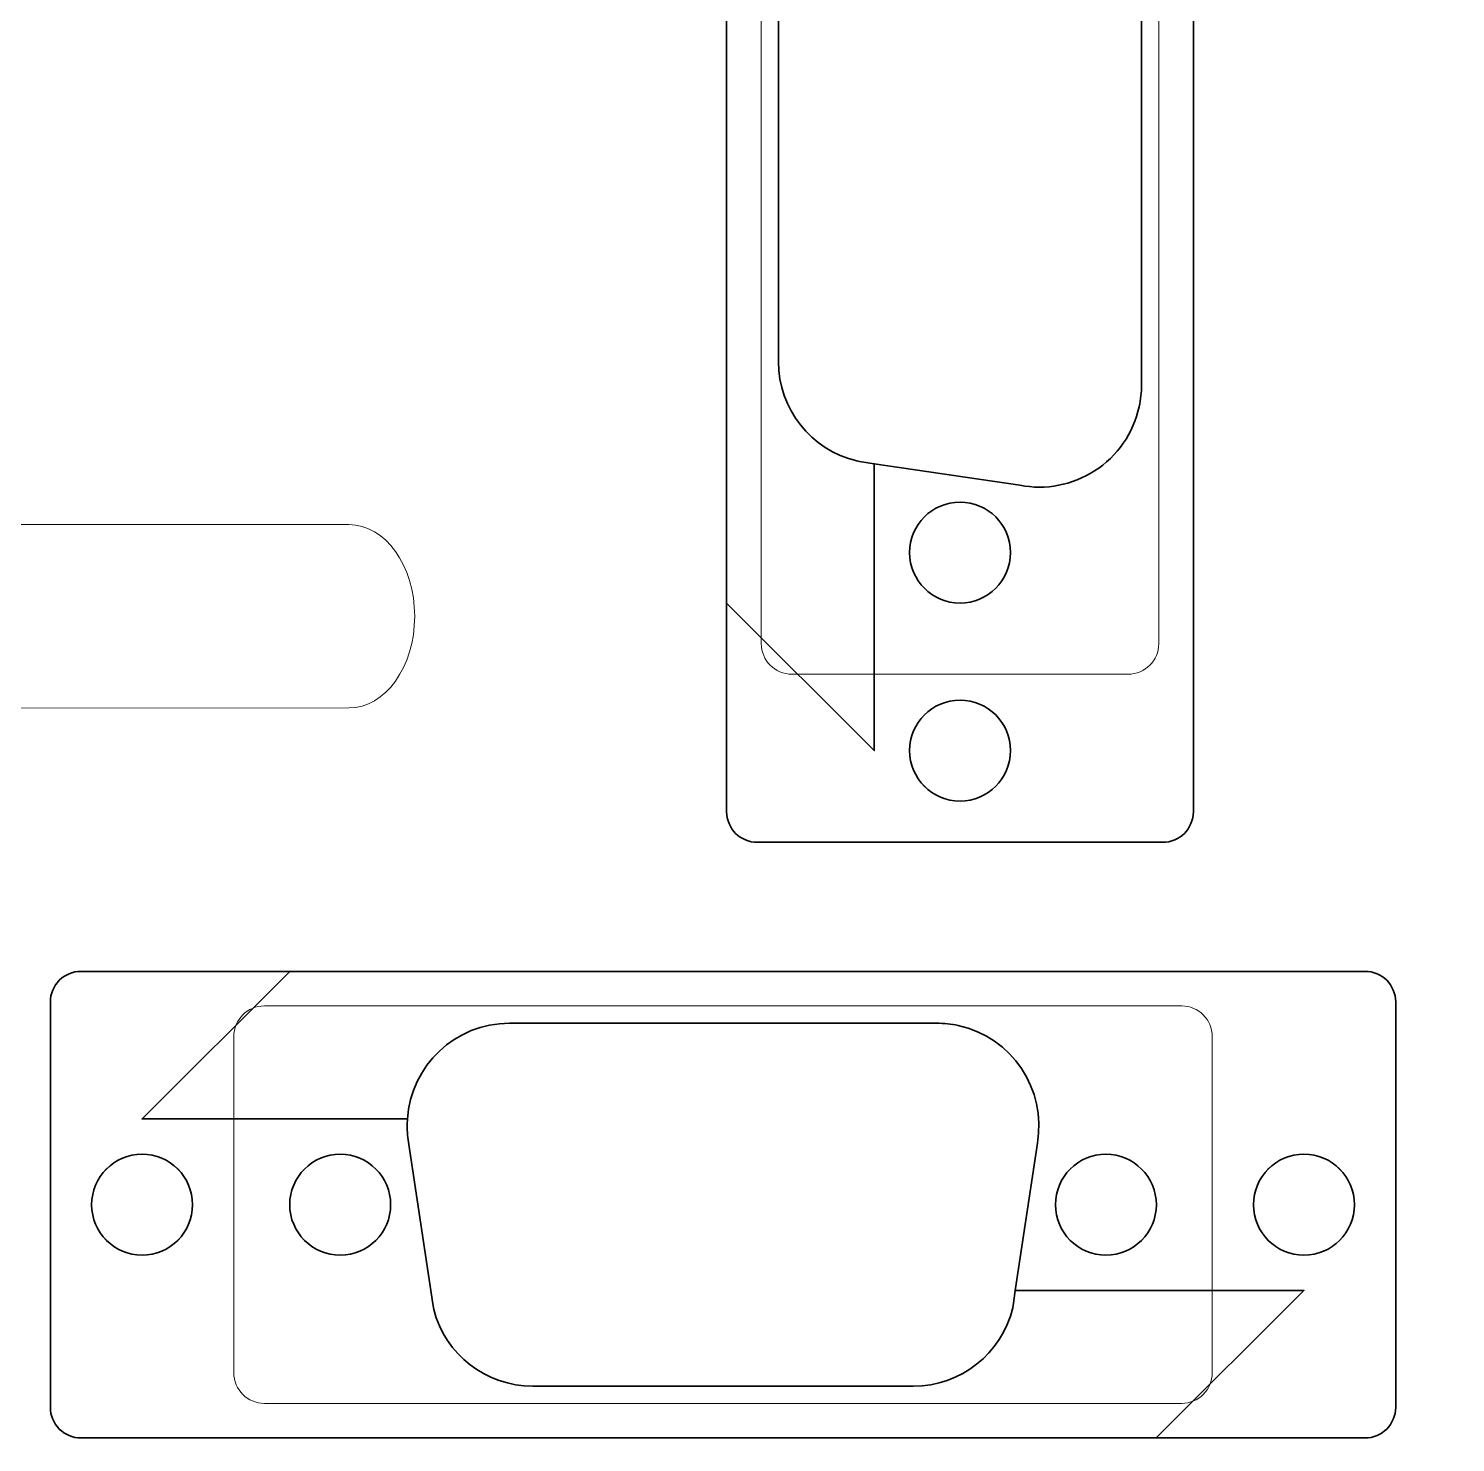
# Model space of a CAD drawing. Header units: inches. Extents: x -24 to 221, y 17 to 181.
# Drawn here: x 1.15 to 47.82, y 72.8 to 119.05 of the extents above; entities that cross this region are included whole.
import ezdxf

# ---------------------------------------------------------------- set-up
doc = ezdxf.new("R2010")
doc.units = ezdxf.units.IN
doc.header["$MEASUREMENT"] = 0
doc.layers.add('Calque 1', color=7, linetype='Continuous')

# ---------------------------------------------------------------- blocks, each defined once
blk = doc.blocks.new('block 16')
at = {"layer": 'Calque 1', "lineweight": 0}
for points, knots in [([(33.382, 176.278), (20.581, 154.8), (2.635, 136.747), (-18.755, 123.814), (-23.624, 108.219), (-23.625, 91.435), (-18.755, 75.838), (2.635, 62.907), (20.581, 44.854), (33.381, 23.376), (49.269, 18.307), (66.422, 18.306), (82.31, 23.375), (95.11, 44.854), (113.055, 62.907), (134.446, 75.839), (139.315, 91.434), (139.315, 108.219), (134.446, 123.815), (113.055, 136.747), (95.11, 154.8), (82.31, 176.278), (66.422, 181.347), (49.27, 181.347), (33.382, 176.278)], [0, 0, 0, 0, 1, 1, 1, 2, 2, 2, 3, 3, 3, 4, 4, 4, 5, 5, 5, 6, 6, 6, 7, 7, 7, 8, 8, 8, 8]), ([(26.118, 97.933), (25.566, 97.933), (25.119, 98.381), (25.119, 98.933), (25.119, 98.933), (25.119, 151.933), (25.119, 151.933), (25.119, 152.486), (25.566, 152.933), (26.118, 152.933), (26.118, 152.933), (37.118, 152.933), (37.118, 152.933), (37.671, 152.934), (38.119, 152.485), (38.119, 151.934), (38.119, 151.934), (38.119, 98.933), (38.119, 98.933), (38.119, 98.381), (37.671, 97.933), (37.118, 97.933), (37.118, 97.933), (26.118, 97.933), (26.118, 97.933)], [0, 0, 0, 0, 1, 1, 1, 2, 2, 2, 3, 3, 3, 4, 4, 4, 5, 5, 5, 6, 6, 6, 7, 7, 7, 8, 8, 8, 8]), ([(11.631, 102.827), (11.631, 102.827), (-13.439, 102.825), (-13.439, 102.825), (-14.627, 102.825), (-15.589, 101.483), (-15.589, 99.826), (-15.59, 98.17), (-14.627, 96.827), (-13.439, 96.827), (-13.439, 96.827), (11.631, 96.828), (11.631, 96.828), (12.818, 96.827), (13.781, 98.17), (13.781, 99.827), (13.781, 101.483), (12.818, 102.827), (11.631, 102.827)], [0, 0, 0, 0, 1, 1, 1, 2, 2, 2, 3, 3, 3, 4, 4, 4, 5, 5, 5, 6, 6, 6, 6]), ([(31.619, 97.084), (30.707, 97.083), (29.969, 96.343), (29.969, 95.433), (29.969, 94.521), (30.706, 93.783), (31.619, 93.783), (32.53, 93.783), (33.268, 94.522), (33.27, 95.433), (33.269, 96.343), (32.53, 97.083), (31.619, 97.084)], [0, 0, 0, 0, 1, 1, 1, 2, 2, 2, 3, 3, 3, 4, 4, 4, 4]), ([(38.869, 87.08), (38.869, 87.08), (8.865, 87.08), (8.865, 87.08), (8.313, 87.08), (7.865, 86.632), (7.865, 86.079), (7.865, 86.079), (7.865, 75.08), (7.865, 75.08), (7.865, 74.527), (8.313, 74.079), (8.865, 74.079), (8.865, 74.079), (38.869, 74.079), (38.869, 74.079), (39.421, 74.079), (39.869, 74.527), (39.869, 75.079), (39.869, 75.079), (39.868, 86.079), (39.868, 86.079), (39.869, 86.632), (39.421, 87.08), (38.869, 87.08)], [0, 0, 0, 0, 1, 1, 1, 2, 2, 2, 3, 3, 3, 4, 4, 4, 5, 5, 5, 6, 6, 6, 7, 7, 7, 8, 8, 8, 8]), ([(4.866, 82.23), (5.777, 82.23), (6.516, 81.491), (6.516, 80.58), (6.516, 79.669), (5.777, 78.93), (4.866, 78.93), (3.954, 78.93), (3.215, 79.669), (3.215, 80.58), (3.215, 81.491), (3.954, 82.23), (4.866, 82.23)], [0, 0, 0, 0, 1, 1, 1, 2, 2, 2, 3, 3, 3, 4, 4, 4, 4]), ([(42.869, 82.23), (43.78, 82.23), (44.519, 81.491), (44.519, 80.579), (44.519, 79.668), (43.78, 78.929), (42.869, 78.929), (41.958, 78.929), (41.219, 79.668), (41.219, 80.579), (41.219, 81.491), (41.958, 82.23), (42.869, 82.23)], [0, 0, 0, 0, 1, 1, 1, 2, 2, 2, 3, 3, 3, 4, 4, 4, 4])]:
    blk.add_open_spline(points, degree=3, knots=knots, dxfattribs=at)
blk = doc.blocks.new('block 2')
at = {"layer": 'Calque 1'}
blk.add_blockref('block 16', (0, 0), dxfattribs=at)
blk = doc.blocks.new('block 26')
at = {"layer": 'Calque 1', "color": 252, "lineweight": 35}
for points, knots in [([(42.869, 77.776), (42.869, 77.776), (38.04, 72.947), (38.04, 72.947), (38.04, 72.947), (2.865, 72.947), (2.865, 72.947), (2.313, 72.947), (1.865, 73.395), (1.865, 73.948), (1.865, 73.948), (1.865, 87.212), (1.865, 87.212), (1.865, 87.764), (2.313, 88.212), (2.865, 88.212), (2.865, 88.212), (9.694, 88.212), (9.694, 88.212), (9.694, 88.212), (9.694, 88.211), (9.694, 88.211), (9.694, 88.211), (4.865, 83.382), (4.865, 83.382), (4.865, 83.382), (13.536, 83.382), (13.536, 83.382), (13.536, 83.382), (13.547, 83.379), (13.547, 83.379), (13.542, 83.31), (13.536, 83.24), (13.536, 83.17), (13.536, 82.962), (13.555, 82.753), (13.594, 82.55), (13.594, 82.55), (14.371, 77.338), (14.371, 77.338), (14.371, 77.338), (14.406, 77.146), (14.406, 77.146), (14.789, 75.672), (16.121, 74.642), (17.644, 74.642), (17.644, 74.642), (30.09, 74.642), (30.09, 74.642), (31.643, 74.642), (32.981, 75.697), (33.344, 77.207), (33.344, 77.207), (33.364, 77.36), (33.364, 77.36), (33.364, 77.36), (33.426, 77.776), (33.426, 77.776), (33.426, 77.776), (42.869, 77.776), (42.869, 77.776)], [0, 0, 0, 0, 1, 1, 1, 2, 2, 2, 3, 3, 3, 4, 4, 4, 5, 5, 5, 6, 6, 6, 7, 7, 7, 8, 8, 8, 9, 9, 9, 10, 10, 10, 11, 11, 11, 12, 12, 12, 13, 13, 13, 14, 14, 14, 15, 15, 15, 16, 16, 16, 17, 17, 17, 18, 18, 18, 19, 19, 19, 20, 20, 20, 20]), ([(3.215, 80.579), (3.215, 79.668), (3.954, 78.929), (4.865, 78.929), (5.777, 78.929), (6.516, 79.668), (6.516, 80.579), (6.516, 81.49), (5.777, 82.23), (4.865, 82.23), (3.954, 82.23), (3.215, 81.49), (3.215, 80.579)], [0, 0, 0, 0, 1, 1, 1, 2, 2, 2, 3, 3, 3, 4, 4, 4, 4]), ([(11.345, 82.23), (12.256, 82.23), (12.995, 81.49), (12.995, 80.579), (12.995, 79.668), (12.256, 78.929), (11.345, 78.929), (10.433, 78.929), (9.694, 79.668), (9.694, 80.579), (9.694, 81.49), (10.433, 82.23), (11.345, 82.23)], [0, 0, 0, 0, 1, 1, 1, 2, 2, 2, 3, 3, 3, 4, 4, 4, 4])]:
    blk.add_open_spline(points, degree=3, knots=knots, dxfattribs=at)
blk = doc.blocks.new('block 27')
at = {"layer": 'Calque 1', "color": 1, "lineweight": 35}
for points, knots in [([(45.869, 87.212), (45.869, 87.212), (45.869, 73.948), (45.869, 73.948), (45.869, 73.395), (45.421, 72.947), (44.869, 72.947), (44.869, 72.947), (38.04, 72.947), (38.04, 72.947), (38.04, 72.947), (42.869, 77.776), (42.869, 77.776), (42.869, 77.776), (33.426, 77.776), (33.426, 77.776), (33.426, 77.776), (34.151, 82.592), (34.151, 82.592), (34.151, 82.592), (34.149, 82.593), (34.149, 82.593), (34.456, 84.349), (33.323, 86.056), (31.56, 86.44), (31.328, 86.491), (31.089, 86.516), (30.852, 86.516), (30.852, 86.516), (16.881, 86.516), (16.881, 86.516), (15.107, 86.516), (13.655, 85.126), (13.547, 83.379), (13.547, 83.379), (13.536, 83.382), (13.536, 83.382), (13.536, 83.382), (4.865, 83.382), (4.865, 83.382), (4.865, 83.382), (9.694, 88.211), (9.694, 88.211), (9.694, 88.211), (9.694, 88.212), (9.694, 88.212), (9.694, 88.212), (44.869, 88.212), (44.869, 88.212), (45.421, 88.212), (45.869, 87.764), (45.869, 87.212)], [0, 0, 0, 0, 1, 1, 1, 2, 2, 2, 3, 3, 3, 4, 4, 4, 5, 5, 5, 6, 6, 6, 7, 7, 7, 8, 8, 8, 9, 9, 9, 10, 10, 10, 11, 11, 11, 12, 12, 12, 13, 13, 13, 14, 14, 14, 15, 15, 15, 16, 16, 16, 17, 17, 17, 17]), ([(34.74, 80.579), (34.74, 79.668), (35.479, 78.929), (36.39, 78.929), (37.302, 78.929), (38.041, 79.668), (38.041, 80.579), (38.041, 81.49), (37.302, 82.23), (36.39, 82.23), (35.479, 82.23), (34.74, 81.49), (34.74, 80.579)], [0, 0, 0, 0, 1, 1, 1, 2, 2, 2, 3, 3, 3, 4, 4, 4, 4]), ([(42.869, 82.23), (43.78, 82.23), (44.519, 81.49), (44.519, 80.579), (44.519, 79.668), (43.78, 78.929), (42.869, 78.929), (41.957, 78.929), (41.219, 79.668), (41.219, 80.579), (41.219, 81.49), (41.957, 82.23), (42.869, 82.23)], [0, 0, 0, 0, 1, 1, 1, 2, 2, 2, 3, 3, 3, 4, 4, 4, 4])]:
    blk.add_open_spline(points, degree=3, knots=knots, dxfattribs=at)
blk = doc.blocks.new('block 32')
at = {"layer": 'Calque 1', "color": 252, "lineweight": 35}
blk.add_open_spline([(28.815, 95.433), (28.815, 95.433), (23.986, 100.261), (23.986, 100.261), (23.986, 100.261), (23.986, 157.433), (23.986, 157.433), (23.986, 157.985), (24.434, 158.433), (24.987, 158.433), (24.987, 158.433), (38.251, 158.433), (38.251, 158.433), (38.803, 158.433), (39.251, 157.985), (39.251, 157.433), (39.251, 157.433), (39.251, 150.604), (39.251, 150.604), (39.251, 150.604), (34.422, 155.433), (34.422, 155.433), (34.422, 155.433), (34.422, 146.802), (34.422, 146.802), (34.352, 146.807), (34.281, 146.813), (34.209, 146.813), (34.012, 146.813), (33.812, 146.795), (33.615, 146.76), (33.615, 146.76), (28.289, 145.97), (28.289, 145.97), (28.289, 145.97), (28.185, 145.944), (28.185, 145.944), (26.712, 145.561), (25.682, 144.229), (25.681, 142.705), (25.681, 142.705), (25.681, 108.16), (25.681, 108.16), (25.682, 106.607), (26.738, 105.27), (28.247, 104.908), (28.247, 104.908), (28.333, 104.887), (28.333, 104.887), (28.333, 104.887), (28.815, 104.816), (28.815, 104.816), (28.815, 104.816), (28.815, 95.433), (28.815, 95.433)], degree=3, knots=[0, 0, 0, 0, 1, 1, 1, 2, 2, 2, 3, 3, 3, 4, 4, 4, 5, 5, 5, 6, 6, 6, 7, 7, 7, 8, 8, 8, 9, 9, 9, 10, 10, 10, 11, 11, 11, 12, 12, 12, 13, 13, 13, 14, 14, 14, 15, 15, 15, 16, 16, 16, 17, 17, 17, 18, 18, 18, 18], dxfattribs=at)
blk = doc.blocks.new('block 33')
at = {"layer": 'Calque 1', "color": 1, "lineweight": 35}
for points, knots in [([(38.251, 92.433), (38.251, 92.433), (24.987, 92.433), (24.987, 92.433), (24.434, 92.433), (23.986, 92.88), (23.986, 93.433), (23.986, 93.433), (23.986, 100.261), (23.986, 100.261), (23.986, 100.261), (28.815, 95.433), (28.815, 95.433), (28.815, 95.433), (28.815, 104.816), (28.815, 104.816), (28.815, 104.816), (33.578, 104.114), (33.578, 104.114), (34.425, 103.95), (35.288, 104.116), (36.017, 104.583), (36.77, 105.066), (37.289, 105.813), (37.478, 106.684), (37.53, 106.918), (37.555, 107.158), (37.555, 107.399), (37.555, 107.399), (37.555, 143.467), (37.555, 143.467), (37.555, 145.24), (36.168, 146.691), (34.422, 146.802), (34.422, 146.802), (34.422, 155.433), (34.422, 155.433), (34.422, 155.433), (39.251, 150.604), (39.251, 150.604), (39.251, 150.604), (39.251, 93.433), (39.251, 93.433), (39.251, 92.881), (38.803, 92.433), (38.251, 92.433)], [0, 0, 0, 0, 1, 1, 1, 2, 2, 2, 3, 3, 3, 4, 4, 4, 5, 5, 5, 6, 6, 6, 7, 7, 7, 8, 8, 8, 9, 9, 9, 10, 10, 10, 11, 11, 11, 12, 12, 12, 13, 13, 13, 14, 14, 14, 15, 15, 15, 15]), ([(31.619, 103.562), (30.708, 103.562), (29.969, 102.823), (29.969, 101.911), (29.969, 101), (30.708, 100.261), (31.619, 100.261), (32.53, 100.261), (33.269, 101), (33.269, 101.911), (33.269, 102.823), (32.53, 103.562), (31.619, 103.562)], [0, 0, 0, 0, 1, 1, 1, 2, 2, 2, 3, 3, 3, 4, 4, 4, 4]), ([(33.269, 95.433), (33.269, 94.521), (32.53, 93.783), (31.619, 93.783), (30.708, 93.783), (29.969, 94.521), (29.969, 95.433), (29.969, 96.344), (30.708, 97.083), (31.619, 97.083), (32.53, 97.083), (33.269, 96.344), (33.269, 95.433)], [0, 0, 0, 0, 1, 1, 1, 2, 2, 2, 3, 3, 3, 4, 4, 4, 4])]:
    blk.add_open_spline(points, degree=3, knots=knots, dxfattribs=at)

msp = doc.modelspace()

# ---------------------------------------------------------------- linework, layer by layer
at = {"layer": 'Calque 1', "color": 252, "lineweight": 35}
for points, knots in [([(42.869, 77.776), (42.869, 77.776), (38.04, 72.947), (38.04, 72.947), (38.04, 72.947), (2.865, 72.947), (2.865, 72.947), (2.313, 72.947), (1.865, 73.395), (1.865, 73.948), (1.865, 73.948), (1.865, 87.212), (1.865, 87.212), (1.865, 87.764), (2.313, 88.212), (2.865, 88.212), (2.865, 88.212), (9.694, 88.212), (9.694, 88.212), (9.694, 88.212), (9.694, 88.211), (9.694, 88.211), (9.694, 88.211), (4.865, 83.382), (4.865, 83.382), (4.865, 83.382), (13.536, 83.382), (13.536, 83.382), (13.536, 83.382), (13.547, 83.379), (13.547, 83.379), (13.542, 83.31), (13.536, 83.24), (13.536, 83.17), (13.536, 82.962), (13.555, 82.753), (13.594, 82.55), (13.594, 82.55), (14.371, 77.338), (14.371, 77.338), (14.371, 77.338), (14.406, 77.146), (14.406, 77.146), (14.789, 75.672), (16.121, 74.642), (17.644, 74.642), (17.644, 74.642), (30.09, 74.642), (30.09, 74.642), (31.643, 74.642), (32.981, 75.697), (33.344, 77.207), (33.344, 77.207), (33.364, 77.36), (33.364, 77.36), (33.364, 77.36), (33.426, 77.776), (33.426, 77.776), (33.426, 77.776), (42.869, 77.776), (42.869, 77.776)], [0, 0, 0, 0, 1, 1, 1, 2, 2, 2, 3, 3, 3, 4, 4, 4, 5, 5, 5, 6, 6, 6, 7, 7, 7, 8, 8, 8, 9, 9, 9, 10, 10, 10, 11, 11, 11, 12, 12, 12, 13, 13, 13, 14, 14, 14, 15, 15, 15, 16, 16, 16, 17, 17, 17, 18, 18, 18, 19, 19, 19, 20, 20, 20, 20]), ([(3.215, 80.579), (3.215, 79.668), (3.954, 78.929), (4.865, 78.929), (5.777, 78.929), (6.516, 79.668), (6.516, 80.579), (6.516, 81.49), (5.777, 82.23), (4.865, 82.23), (3.954, 82.23), (3.215, 81.49), (3.215, 80.579)], [0, 0, 0, 0, 1, 1, 1, 2, 2, 2, 3, 3, 3, 4, 4, 4, 4]), ([(11.345, 82.23), (12.256, 82.23), (12.995, 81.49), (12.995, 80.579), (12.995, 79.668), (12.256, 78.929), (11.345, 78.929), (10.433, 78.929), (9.694, 79.668), (9.694, 80.579), (9.694, 81.49), (10.433, 82.23), (11.345, 82.23)], [0, 0, 0, 0, 1, 1, 1, 2, 2, 2, 3, 3, 3, 4, 4, 4, 4])]:
    msp.add_open_spline(points, degree=3, knots=knots, dxfattribs=at)
at = {"layer": 'Calque 1', "color": 1, "lineweight": 35}
for points, knots in [([(45.869, 87.212), (45.869, 87.212), (45.869, 73.948), (45.869, 73.948), (45.869, 73.395), (45.421, 72.947), (44.869, 72.947), (44.869, 72.947), (38.04, 72.947), (38.04, 72.947), (38.04, 72.947), (42.869, 77.776), (42.869, 77.776), (42.869, 77.776), (33.426, 77.776), (33.426, 77.776), (33.426, 77.776), (34.151, 82.592), (34.151, 82.592), (34.151, 82.592), (34.149, 82.593), (34.149, 82.593), (34.456, 84.349), (33.323, 86.056), (31.56, 86.44), (31.328, 86.491), (31.089, 86.516), (30.852, 86.516), (30.852, 86.516), (16.881, 86.516), (16.881, 86.516), (15.107, 86.516), (13.655, 85.126), (13.547, 83.379), (13.547, 83.379), (13.536, 83.382), (13.536, 83.382), (13.536, 83.382), (4.865, 83.382), (4.865, 83.382), (4.865, 83.382), (9.694, 88.211), (9.694, 88.211), (9.694, 88.211), (9.694, 88.212), (9.694, 88.212), (9.694, 88.212), (44.869, 88.212), (44.869, 88.212), (45.421, 88.212), (45.869, 87.764), (45.869, 87.212)], [0, 0, 0, 0, 1, 1, 1, 2, 2, 2, 3, 3, 3, 4, 4, 4, 5, 5, 5, 6, 6, 6, 7, 7, 7, 8, 8, 8, 9, 9, 9, 10, 10, 10, 11, 11, 11, 12, 12, 12, 13, 13, 13, 14, 14, 14, 15, 15, 15, 16, 16, 16, 17, 17, 17, 17]), ([(34.74, 80.579), (34.74, 79.668), (35.479, 78.929), (36.39, 78.929), (37.302, 78.929), (38.041, 79.668), (38.041, 80.579), (38.041, 81.49), (37.302, 82.23), (36.39, 82.23), (35.479, 82.23), (34.74, 81.49), (34.74, 80.579)], [0, 0, 0, 0, 1, 1, 1, 2, 2, 2, 3, 3, 3, 4, 4, 4, 4]), ([(42.869, 82.23), (43.78, 82.23), (44.519, 81.49), (44.519, 80.579), (44.519, 79.668), (43.78, 78.929), (42.869, 78.929), (41.957, 78.929), (41.219, 79.668), (41.219, 80.579), (41.219, 81.49), (41.957, 82.23), (42.869, 82.23)], [0, 0, 0, 0, 1, 1, 1, 2, 2, 2, 3, 3, 3, 4, 4, 4, 4])]:
    msp.add_open_spline(points, degree=3, knots=knots, dxfattribs=at)

# ---------------------------------------------------------------- block references
at = {"layer": 'Calque 1'}
for name in ['block 2', 'block 32', 'block 33', 'block 26', 'block 27']:
    msp.add_blockref(name, (0, 0), dxfattribs=at)

doc.saveas('drawing.dxf')
